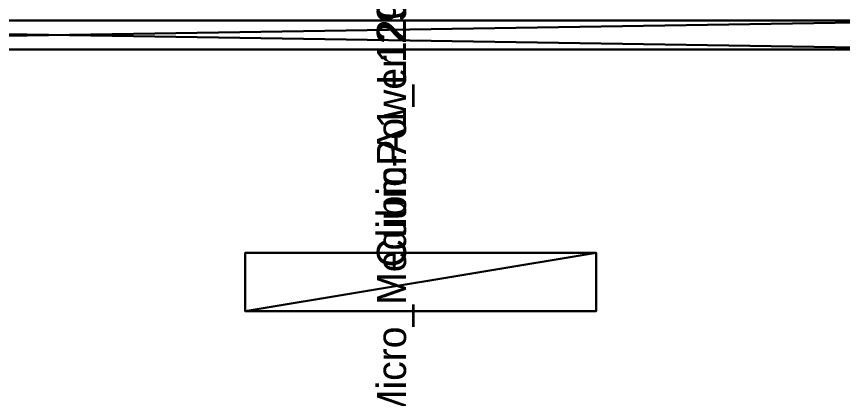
# Model space of a CAD drawing. Extents: x -15.3 to 44, y -4.2 to 20.6.
# Drawn here: x 29.235 to 32.059, y 7.787 to 9.093 of the extents above; entities that cross this region are included whole.
import ezdxf

# ---------------------------------------------------------------- set-up
doc = ezdxf.new("R2010")
doc.units = 0
doc.header["$MEASUREMENT"] = 0
for name, color, linetype in [('rexp_Grundobjekte', 7, 'Continuous'), ('rexp_Leuchten', 7, 'Continuous'), ('rexp_Leuchten_3d', 7, 'Continuous'), ('rexp_Leuchten_Besch', 7, 'Continuous')]:
    doc.layers.add(name, color=color, linetype=linetype)
doc.layers.get('rexp_Leuchten').off()

# ---------------------------------------------------------------- blocks, each defined once
blk = doc.blocks.new('rexp_lib_69')
at = {"layer": 'rexp_Leuchten_Besch', "flags": 8}
blk.add_attdef('Label', (0.05, 0.05), '', height=0.1, dxfattribs=at)

msp = doc.modelspace()

# ---------------------------------------------------------------- block references
at = {"layer": 'rexp_Leuchten'}
ref = msp.add_blockref('rexp_lib_69', (30.617, 8.1853, 2.83), dxfattribs=dict(at, rotation=89.99999999999999))
ref.add_attrib('Label', 'Cubic-A1_L1200_Micro_MediumPower 29 W', (30.567, 8.2353, 2.83), dxfattribs={"layer": 'rexp_Leuchten_Besch', "height": 0.1, "rotation": 90})
ref = msp.add_blockref('rexp_lib_69', (30.617, 6.5853, 2.83), dxfattribs=dict(at, rotation=89.99999999999999))
ref.add_attrib('Label', 'Cubic-A1_L1200_Micro_MediumPower 29 W', (30.567, 6.6353, 2.83), dxfattribs={"layer": 'rexp_Leuchten_Besch', "height": 0.1, "rotation": 90})

# ---------------------------------------------------------------- meshes
at = {"layer": 'rexp_Grundobjekte', "color": 9, "true_color": 0xbababa}
mesh = msp.add_polyface(dxfattribs=at)
corners = [(26.2169, 8.98, 2.83), (32.5419, 8.98, 2.83), (26.2169, 9.08, 2.83), (32.5419, 9.08, 2.83), (26.2169, 9.08, 0), (32.5419, 9.08, 0), (26.2169, 8.98, 0), (32.5419, 8.98, 0), (26.2169, 8.98, 0), (32.5419, 8.98, 0), (26.2169, 8.98, 2.83), (32.5419, 8.98, 2.83), (32.5419, 9.08, 0), (32.5419, 9.08, 2.83), (32.5419, 8.98, 0), (32.5419, 8.98, 2.83), (32.5419, 9.08, 0), (26.2169, 9.08, 0), (32.5419, 9.08, 2.83), (26.2169, 9.08, 2.83), (26.2169, 8.98, 0), (26.2169, 8.98, 2.83), (26.2169, 9.08, 0), (26.2169, 9.08, 2.83)]
mesh.append_faces([[corners[k] for k in face] for face in [(0, 1, 2, 0), (4, 5, 6, 4), (8, 9, 10, 8), (12, 13, 14, 12), (16, 17, 18, 16), (20, 21, 22, 20)]], dxfattribs={"vtx1": -1, "vtx3": -1, "color": 9})
mesh.append_faces([[corners[k] for k in face] for face in [(1, 3, 2, 1), (5, 7, 6, 5), (9, 11, 10, 9), (13, 15, 14, 13), (17, 19, 18, 17), (21, 23, 22, 21)]], dxfattribs={"vtx2": -1, "vtx3": -1, "color": 9})
at = {"layer": 'rexp_Leuchten_3d', "color": 9, "true_color": 0xcacaca}
mesh = msp.add_polyface(dxfattribs=at)
corners = [(31.217, 8.2853, 2.775), (31.217, 8.0853, 2.775), (30.017, 8.0853, 2.775), (30.017, 8.2853, 2.775), (31.217, 8.2853, 2.83), (30.017, 8.2853, 2.83), (30.017, 8.0853, 2.83), (31.217, 8.0853, 2.83)]
mesh.append_faces([[corners[k] for k in face] for face in [(0, 2, 3, 0)]], dxfattribs={"vtx0": -1, "vtx3": -1, "color": 9})
mesh.append_faces([[corners[k] for k in face] for face in [(0, 1, 2, 0)]], dxfattribs={"vtx2": -1, "vtx3": -1, "color": 9})
at = {"layer": 'rexp_Leuchten_3d', "color": 253, "true_color": 0xa8a8a8}
mesh = msp.add_polyface(dxfattribs=at)
corners = [(31.217, 8.2853, 2.775), (31.217, 8.0853, 2.775), (30.017, 8.0853, 2.775), (30.017, 8.2853, 2.775), (31.217, 8.2853, 2.83), (30.017, 8.2853, 2.83), (30.017, 8.0853, 2.83), (31.217, 8.0853, 2.83)]
mesh.append_faces([[corners[k] for k in face] for face in [(0, 5, 4, 0), (3, 6, 5, 3), (2, 7, 6, 2), (1, 4, 7, 1)]], dxfattribs={"vtx0": -1, "vtx3": -1, "color": 253})
mesh.append_faces([[corners[k] for k in face] for face in [(7, 4, 6, 7)]], dxfattribs={"vtx1": -1, "vtx3": -1, "color": 253})
mesh.append_faces([[corners[k] for k in face] for face in [(4, 5, 6, 4), (0, 3, 5, 0), (3, 2, 6, 3), (2, 1, 7, 2), (1, 0, 4, 1)]], dxfattribs={"vtx2": -1, "vtx3": -1, "color": 253})

doc.saveas('drawing.dxf')
